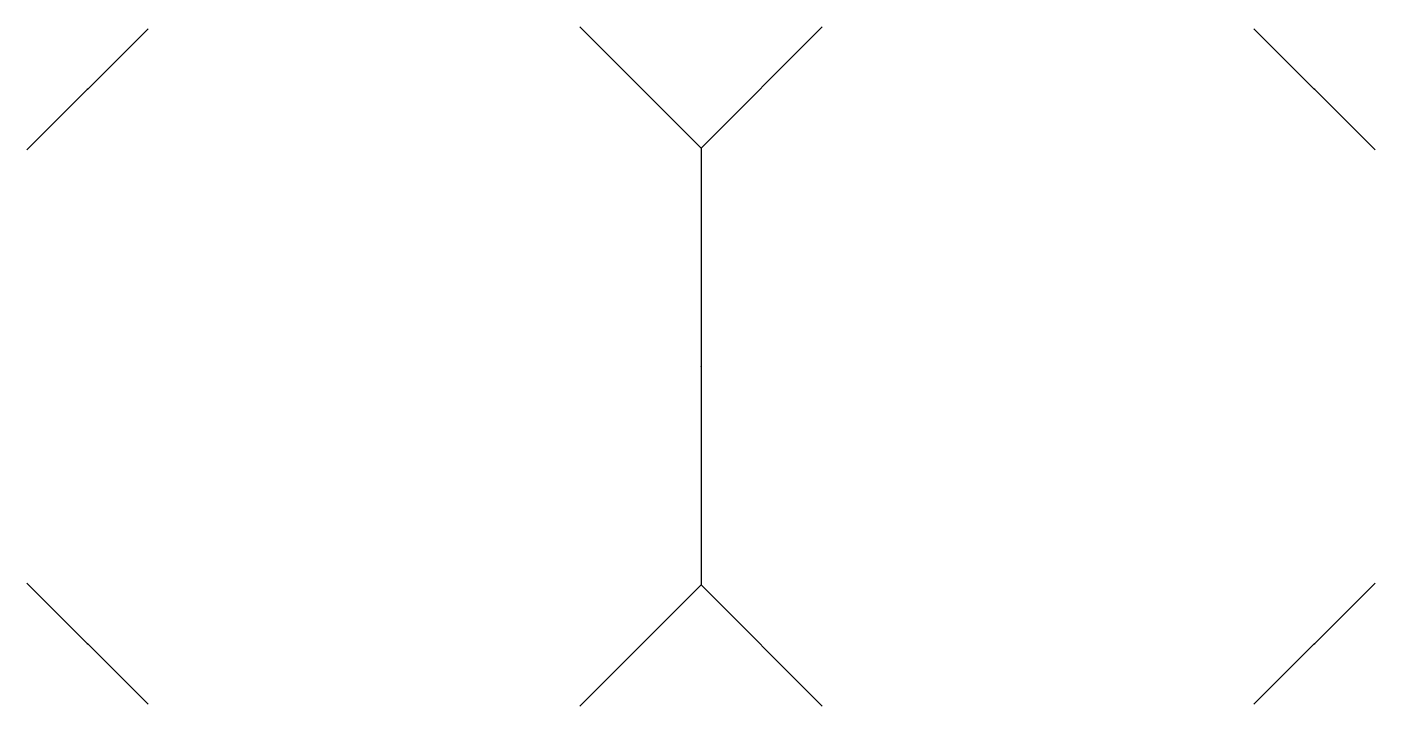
# Model space of a CAD drawing. Header units: inches. Extents: x -48.6 to 48.6, y -24.5 to 24.5.
import ezdxf

# ---------------------------------------------------------------- set-up
doc = ezdxf.new("R2010")
doc.units = ezdxf.units.IN
doc.header["$MEASUREMENT"] = 0
doc.header["$PDSIZE"] = -1

# ---------------------------------------------------------------- blocks, each defined once
blk = doc.blocks.new('block1')
at = {"color": 7, "linetype": 'Continuous'}
for p, q in [((-48.625, 15.64), (-39.89, 24.375)), ((0, 15.765), (-8.735, 24.5)), ((0, 15.765), (8.735, 24.5)), ((48.625, 15.64), (39.89, 24.375)), ((0, 15.765), (0, -15.765)), ((-39.89, -24.375), (-48.625, -15.64)), ((0, -15.765), (-8.735, -24.5)), ((0, -15.765), (8.735, -24.5)), ((48.625, -15.64), (39.89, -24.375))]:
    blk.add_line(p, q, dxfattribs=at)
for p in [(-44.257, 20.007), (44.257, 20.007), (-44.257, -20.007), (44.257, -20.007)]:
    blk.add_point(p, dxfattribs=at)
at = {"color": 7, "linetype": 'Continuous', "lineweight": 0}
blk.add_point((0, 0), dxfattribs=at)

msp = doc.modelspace()

# ---------------------------------------------------------------- block references
msp.add_blockref('block1', (0, 0))

doc.saveas('drawing.dxf')
